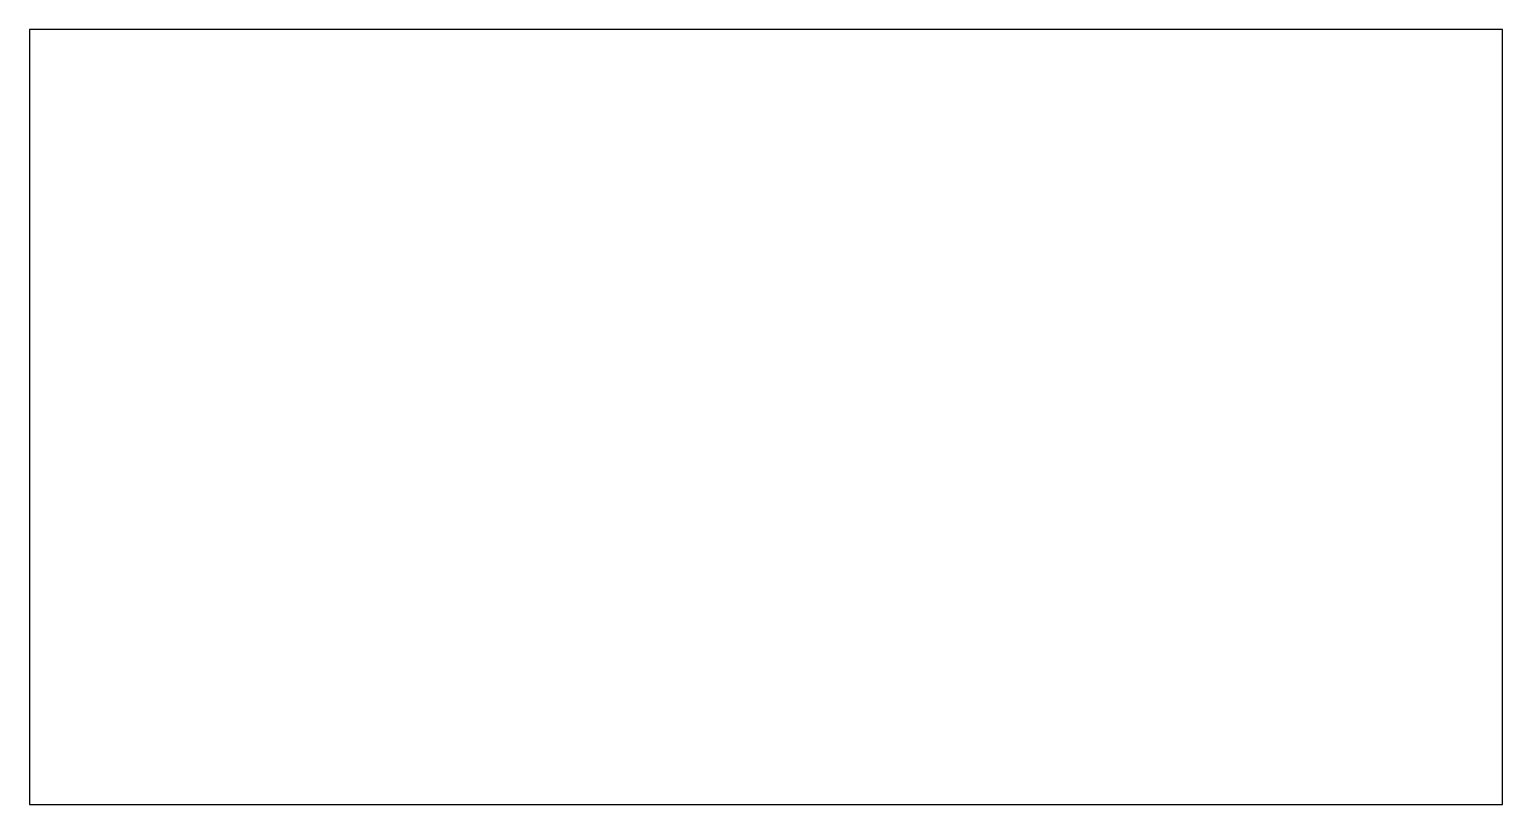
# Model space of a CAD drawing. Header units: millimetres. Extents: x -35 to 43.4, y -21 to 20.2.
import ezdxf

# ---------------------------------------------------------------- set-up
doc = ezdxf.new("R2010")
doc.units = ezdxf.units.MM

msp = doc.modelspace()

# ---------------------------------------------------------------- linework, layer by layer
at = {"color": 7, "linetype": 'Continuous'}
for p, q in [((-34.956, 20.188), (-34.956, -21.001)), ((43.357, 20.188), (-34.956, 20.188)), ((43.357, -21.001), (43.357, 20.188)), ((-34.956, -21.001), (43.357, -21.001))]:
    msp.add_line(p, q, dxfattribs=at)

doc.saveas('drawing.dxf')
